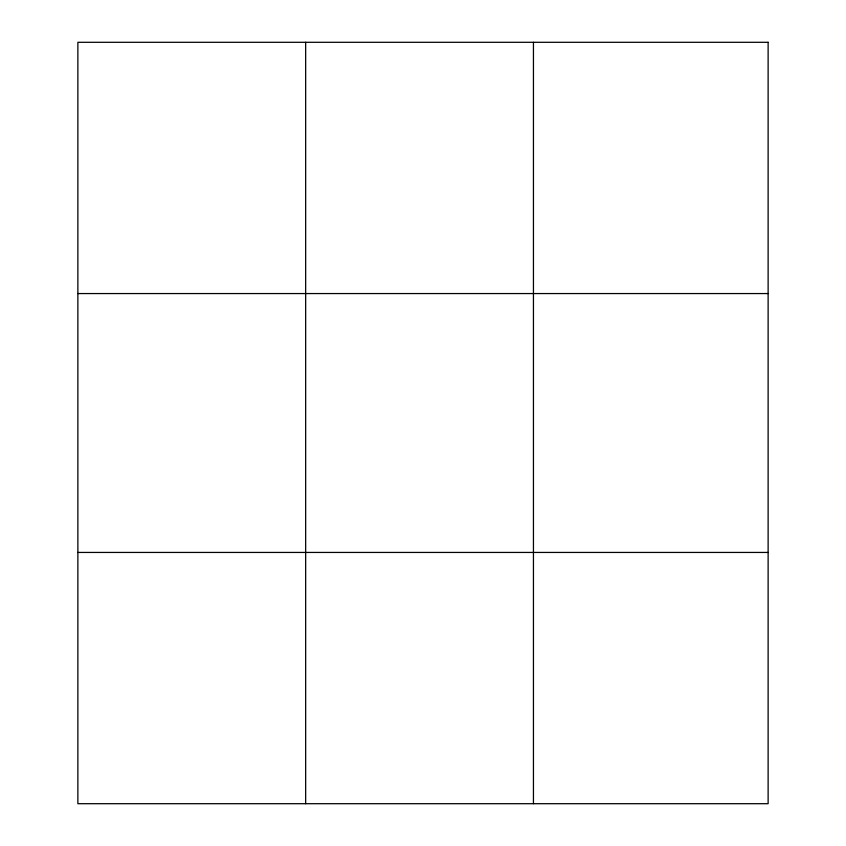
<?xml version="1.0" encoding="UTF-8"?>
<svg xmlns="http://www.w3.org/2000/svg" width="846" height="846" viewBox="0 0 846 846"><rect width="100%" height="100%" fill="white"/><g stroke="black" fill="none" stroke-linecap="round" stroke-linejoin="round"><path stroke-width="1.27" d="M305.66 803.7L305.66 42.3M533.445 803.7L533.445 42.3M77.874 293.562L768.126 293.562M77.874 552.438L768.126 552.438M768.126 42.3L768.126 803.7L77.874 803.7L77.874 42.3L768.126 42.3"/></g></svg>
